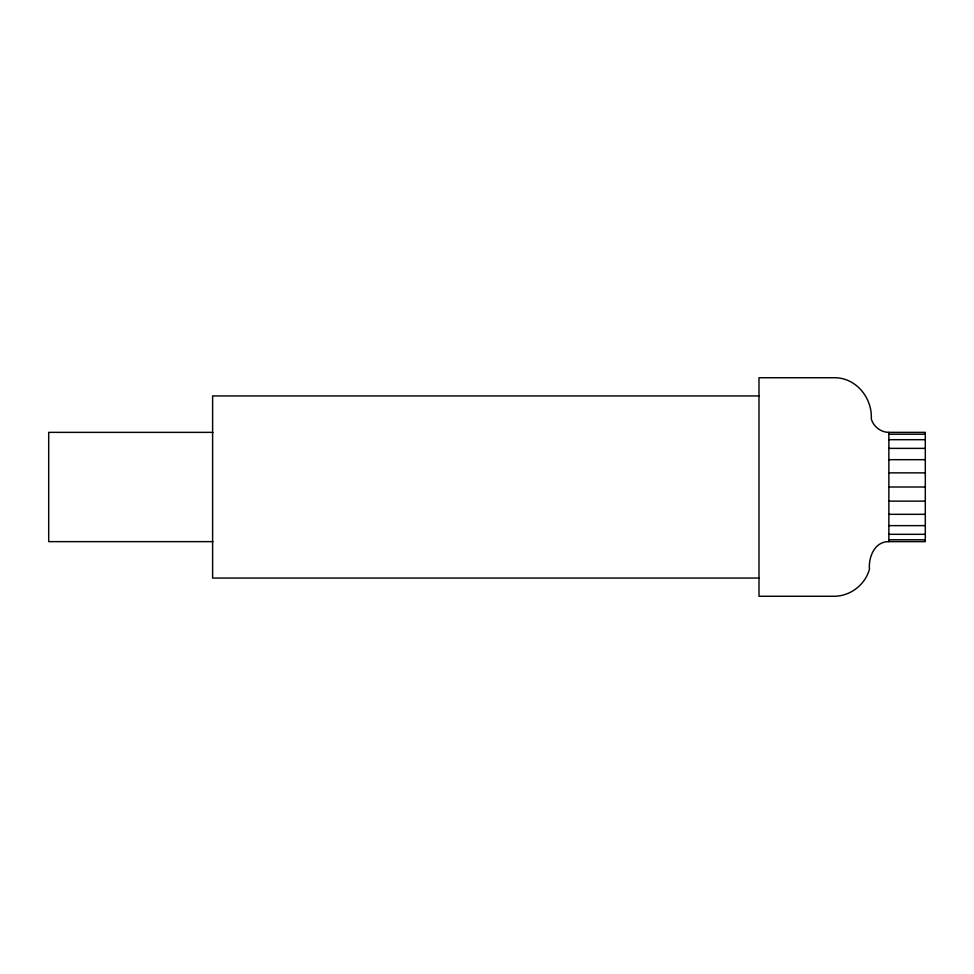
<?xml version="1.0" encoding="UTF-8"?>
<svg xmlns="http://www.w3.org/2000/svg" width="974" height="974" viewBox="0 0 974 974"><rect width="100%" height="100%" fill="white"/><g stroke="black" fill="none" stroke-linecap="round" stroke-linejoin="round"><path stroke-width="1.46" d="M888.872 541.641C874.567 541.447 868.479 557.055 869.429 569.279C865.168 584.802 850.339 596.185 834.243 596.271L758.99 596.271L758.99 377.729L834.243 377.729C855.915 377.474 872.448 397.867 871.28 418.869C873.41 426.624 880.825 432.322 888.872 432.359L925.3 432.359L925.3 541.641L888.872 541.641L888.872 432.359M758.941 395.943L212.612 395.943L212.612 578.057L758.941 578.057M212.953 432.359L48.7 432.359L48.7 541.641L212.953 541.641M888.872 434.221L925.3 434.221M888.872 439.688L925.3 439.688M888.872 448.369L925.3 448.369M888.872 459.679L925.3 459.679M888.872 472.865L925.3 472.865M888.872 487L925.3 487M888.872 501.135L925.3 501.135M888.872 514.321L925.3 514.321M888.872 525.631L925.3 525.631M888.872 534.312L925.3 534.312M888.872 539.779L925.3 539.779"/></g></svg>
